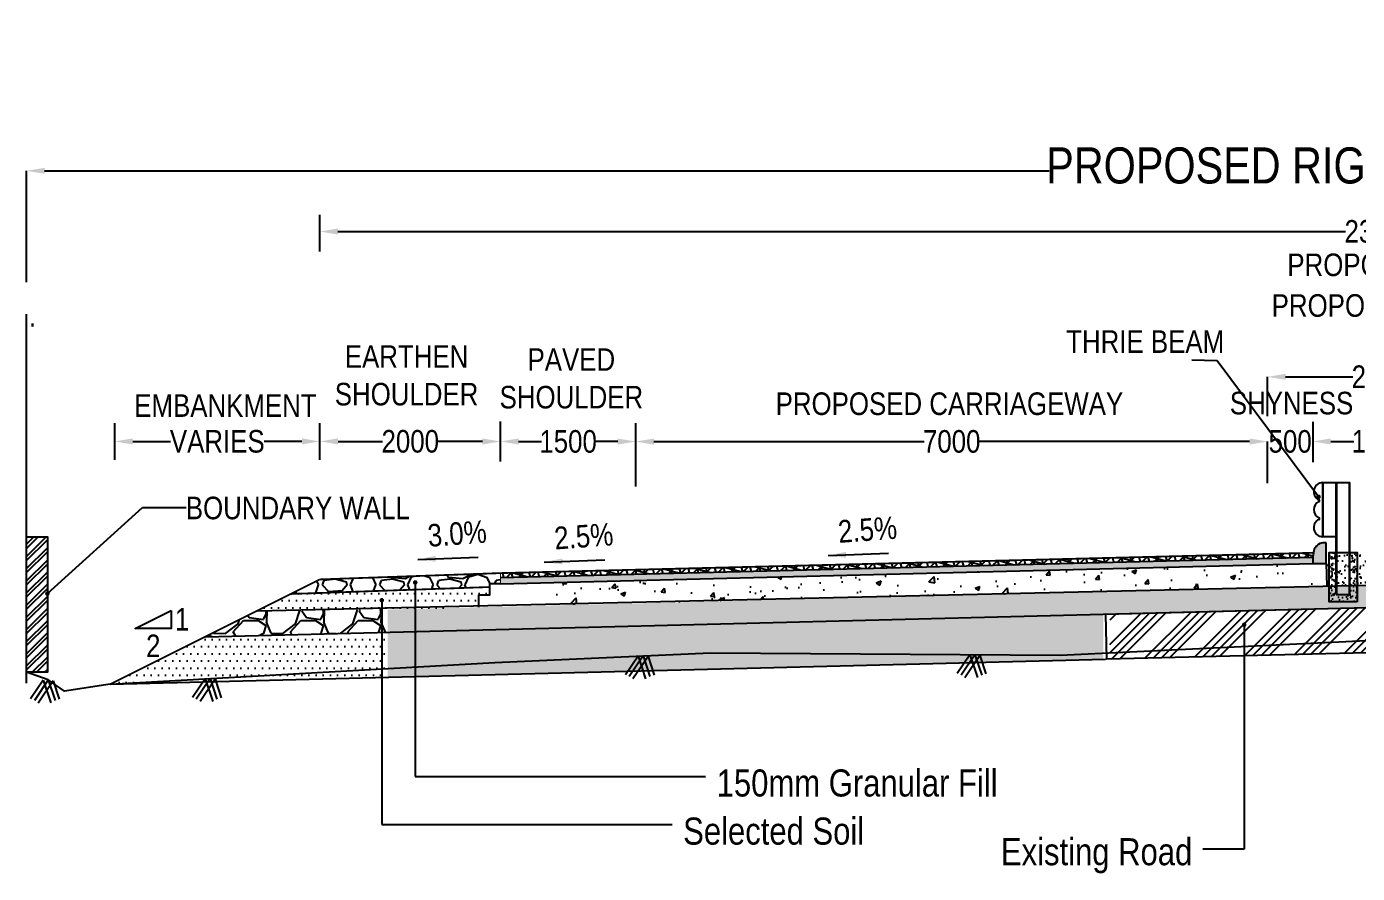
# Model space of a CAD drawing. Header units: millimetres. Extents: x 207528 to 778454, y -364692 to 101323.
# Drawn here: x 509242 to 523987, y 64753 to 74138 of the extents above; entities that cross this region are included whole.
import ezdxf

# ---------------------------------------------------------------- set-up
doc = ezdxf.new("R2010")
doc.units = ezdxf.units.MM
for name, color, linetype in [('Dim', 253, 'Continuous'), ('Dimension', 253, 'Continuous'), ('hatch', 253, 'Continuous'), ('Proposed ROW', 241, 'MNEW')]:
    doc.layers.add(name, color=color, linetype=linetype)
doc.styles.add('Arin', font='ARIALN.TTF')
doc.styles.add('DIM', font='ARIALN.TTF', dxfattribs={"height": 250})
doc.styles.get("Standard").update_dxf_attribs({"font": 'arial.ttf'})
doc.styles.add('STRIP PLAN STYLE', font='ARIALN.TTF')
doc.linetypes.add('MNEW', pattern='A,26.152623,-1.048632,["PROW",Standard,S=1.75,R=0,X=0,Y=-0.975095],-7.693777,26.152623', length=61.047655)
doc.dimstyles.new('DIM', dxfattribs={"dimtxt": 250, "dimasz": 200, "dimexe": 0.18, "dimexo": 0.0625, "dimgap": 0.09, "dimtad": 0, "dimtih": 1, "dimtoh": 1, "dimdec": 0, "dimzin": 0, "dimdsep": 46, "dimtxsty": 'DIM', "dimcen": 0.09, "dimclrd": 256, "dimclrt": 7, "dimadec": 0, "dimazin": 0, "dimtfac": 1, "dimtdec": 0, "dimtofl": 0, "dimtmove": 0, "dimatfit": 3, "dimfxl": 1, "dimtolj": 1, "dimtzin": 0, "dimarcsym": 0})
doc.dimstyles.new('new', dxfattribs={"dimtxt": 150, "dimasz": 150, "dimexe": 100, "dimexo": 0.1, "dimgap": 0.09, "dimtad": 0, "dimtih": 1, "dimtoh": 1, "dimdec": 0, "dimzin": 0, "dimdsep": 46, "dimtxsty": 'DIM', "dimcen": 0.09, "dimclrd": 256, "dimclrt": 252, "dimadec": 0, "dimazin": 0, "dimtfac": 1, "dimtdec": 0, "dimtofl": 0, "dimtmove": 0, "dimatfit": 3, "dimfxl": 1, "dimtolj": 1, "dimtzin": 0, "dimlwd": -1, "dimarcsym": 0})

# ---------------------------------------------------------------- blocks, each defined once
blk = doc.blocks.new('*D437')
at = {"layer": 'Defpoints', "color": 0, "transparency": 16777216}
for p in [(525492, 70256), (522992, 69821), (525492, 69821)]:
    blk.add_point(p, dxfattribs=at)
at = {"layer": 'Dim', "color": 0, "lineweight": -2, "transparency": 16777216}
for p, q in [((522992, 69821), (522992, 70257)), ((525492, 69821), (525492, 70257))]:
    blk.add_line(p, q, dxfattribs=at)
at = {"layer": 'Dim', "lineweight": -2, "transparency": 16777216}
for p, q in [((523192, 70256), (523935, 70256)), ((525292, 70256), (524550, 70256))]:
    blk.add_line(p, q, dxfattribs=at)
at = {"layer": 'Dim', "transparency": 16777216}
for points in [[(523192, 70290), (523192, 70223), (522992, 70256)], [(525292, 70290), (525292, 70223), (525492, 70256)]]:
    blk.add_solid(points, dxfattribs=at)
at = {"layer": 'Dim', "color": 7, "transparency": 16777216, "insert": (524242, 70256), "char_height": 250, "attachment_point": 5, "style": 'DIM'}
blk.add_mtext('\\A1;2500', dxfattribs=at)
blk = doc.blocks.new('*D438')
at = {"layer": 'Defpoints', "color": 0, "transparency": 16777216}
for p in [(539242, 72539), (509242, 71304), (539242, 71304)]:
    blk.add_point(p, dxfattribs=at)
at = {"layer": 'Dim', "color": 0, "lineweight": -2, "transparency": 16777216}
for p, q in [((509242, 71304), (509242, 72540)), ((539242, 71304), (539242, 72540))]:
    blk.add_line(p, q, dxfattribs=at)
at = {"layer": 'Dim', "lineweight": -2, "transparency": 16777216}
for p, q in [((509442, 72539), (520570, 72539)), ((539042, 72539), (527916, 72539))]:
    blk.add_line(p, q, dxfattribs=at)
at = {"layer": 'Dim', "transparency": 16777216}
for points in [[(509442, 72573), (509442, 72506), (509242, 72539)], [(539042, 72573), (539042, 72506), (539242, 72539)]]:
    blk.add_solid(points, dxfattribs=at)
at = {"layer": 'Dim', "color": 7, "transparency": 16777216, "insert": (524243, 72539), "char_height": 400, "attachment_point": 5, "style": 'STRIP PLAN STYLE'}
blk.add_mtext('\\A1;PROPOSED RIGHT OF WAY (30m)', dxfattribs=at)
blk = doc.blocks.new('*D416')
at = {"layer": 'Defpoints', "color": 0, "transparency": 16777216}
for p in [(535992, 71867), (512492, 68480), (535992, 68480)]:
    blk.add_point(p, dxfattribs=at)
at = {"layer": 'Dim', "color": 0, "lineweight": -2, "transparency": 16777216}
for p, q in [((512492, 71865), (512492, 71867)), ((535992, 71865), (535992, 71867))]:
    blk.add_line(p, q, dxfattribs=at)
at = {"layer": 'Dim', "lineweight": -2, "transparency": 16777216}
for p, q in [((512692, 71867), (523855, 71867)), ((535792, 71867), (524630, 71867))]:
    blk.add_line(p, q, dxfattribs=at)
at = {"layer": 'Dim', "transparency": 16777216}
for points in [[(512692, 71900), (512692, 71833), (512492, 71867)], [(535792, 71900), (535792, 71833), (535992, 71867)]]:
    blk.add_solid(points, dxfattribs=at)
at = {"layer": 'Dim', "color": 7, "transparency": 16777216, "insert": (524242, 71867), "char_height": 250, "attachment_point": 5, "style": 'DIM'}
blk.add_mtext('\\A1;23500', dxfattribs=at)
blk = doc.blocks.new('*D417')
at = {"layer": 'Defpoints', "color": 0, "transparency": 16777216}
for p in [(522992, 69539), (522992, 69353), (523492, 69353)]:
    blk.add_point(p, dxfattribs=at)
at = {"layer": 'Dim', "lineweight": -2, "transparency": 16777216}
for p, q in [((522792, 69539), (522592, 69539)), ((523692, 69539), (523892, 69539))]:
    blk.add_line(p, q, dxfattribs=at)
at = {"layer": 'Dim', "color": 0, "lineweight": -2, "transparency": 16777216}
for p, q in [((522992, 69538), (522992, 69539)), ((523492, 69538), (523492, 69539))]:
    blk.add_line(p, q, dxfattribs=at)
at = {"layer": 'Dim', "transparency": 16777216}
for points in [[(522792, 69573), (522792, 69506), (522992, 69539)], [(523692, 69573), (523692, 69506), (523492, 69539)]]:
    blk.add_solid(points, dxfattribs=at)
at = {"layer": 'Dim', "color": 7, "transparency": 16777216, "insert": (523242, 69539), "char_height": 250, "attachment_point": 5, "style": 'DIM'}
blk.add_mtext('\\A1;500', dxfattribs=at)
blk = doc.blocks.new('*D418')
at = {"layer": 'Defpoints', "color": 0, "transparency": 16777216}
for p in [(523492, 69540), (523492, 69353), (524992, 69353)]:
    blk.add_point(p, dxfattribs=at)
at = {"layer": 'Dim', "color": 0, "lineweight": -2, "transparency": 16777216}
for p, q in [((523492, 69539), (523492, 69540)), ((524992, 69538), (524992, 69539))]:
    blk.add_line(p, q, dxfattribs=at)
at = {"layer": 'Dim', "lineweight": -2, "transparency": 16777216}
for p, q in [((523692, 69540), (523946, 69540)), ((524792, 69539), (524539, 69540))]:
    blk.add_line(p, q, dxfattribs=at)
at = {"layer": 'Dim', "transparency": 16777216}
for points in [[(523692, 69573), (523692, 69507), (523492, 69540)], [(524792, 69573), (524792, 69506), (524992, 69539)]]:
    blk.add_solid(points, dxfattribs=at)
at = {"layer": 'Dim', "color": 7, "transparency": 16777216, "insert": (524242, 69540), "char_height": 250, "attachment_point": 5, "style": 'DIM'}
blk.add_mtext('\\A1;1500', dxfattribs=at)
blk = doc.blocks.new('*D419')
at = {"layer": 'Defpoints', "color": 0, "transparency": 16777216}
for p in [(514493, 69540), (514493, 69540), (515992, 69539)]:
    blk.add_point(p, dxfattribs=at)
at = {"layer": 'Dim', "color": 0, "lineweight": -2, "transparency": 16777216}
for p, q in [((514493, 69540), (514493, 69539)), ((515992, 69539), (515992, 69539))]:
    blk.add_line(p, q, dxfattribs=at)
at = {"layer": 'Dim', "lineweight": -2, "transparency": 16777216}
for p, q in [((514693, 69540), (514946, 69539)), ((515792, 69539), (515539, 69539))]:
    blk.add_line(p, q, dxfattribs=at)
at = {"layer": 'Dim', "transparency": 16777216}
for points in [[(514693, 69573), (514693, 69506), (514493, 69540)], [(515792, 69572), (515792, 69506), (515992, 69539)]]:
    blk.add_solid(points, dxfattribs=at)
at = {"layer": 'Dim', "color": 7, "transparency": 16777216, "insert": (515242, 69539), "char_height": 250, "attachment_point": 5, "style": 'DIM'}
blk.add_mtext('\\A1;1500', dxfattribs=at)
blk = doc.blocks.new('*D420')
at = {"layer": 'Defpoints', "color": 0, "transparency": 16777216}
for p in [(512493, 69541), (512493, 69541), (514493, 69540)]:
    blk.add_point(p, dxfattribs=at)
at = {"layer": 'Dim', "color": 0, "lineweight": -2, "transparency": 16777216}
for p, q in [((512493, 69541), (512493, 69540)), ((514493, 69540), (514493, 69540))]:
    blk.add_line(p, q, dxfattribs=at)
at = {"layer": 'Dim', "lineweight": -2, "transparency": 16777216}
for p, q in [((512693, 69541), (513185, 69540)), ((514293, 69540), (513800, 69540))]:
    blk.add_line(p, q, dxfattribs=at)
at = {"layer": 'Dim', "transparency": 16777216}
for points in [[(512693, 69574), (512693, 69507), (512493, 69541)], [(514293, 69573), (514293, 69506), (514493, 69540)]]:
    blk.add_solid(points, dxfattribs=at)
at = {"layer": 'Dim', "color": 7, "transparency": 16777216, "insert": (513493, 69540), "char_height": 250, "attachment_point": 5, "style": 'DIM'}
blk.add_mtext('\\A1;2000', dxfattribs=at)
blk = doc.blocks.new('*D421')
at = {"layer": 'Defpoints', "color": 0, "transparency": 16777216}
for p in [(515992, 69539), (515992, 69041), (522992, 69079)]:
    blk.add_point(p, dxfattribs=at)
at = {"layer": 'Dim', "color": 0, "lineweight": -2, "transparency": 16777216}
for p, q in [((515992, 69041), (515992, 69539)), ((522992, 69079), (522992, 69539))]:
    blk.add_line(p, q, dxfattribs=at)
at = {"layer": 'Dim', "lineweight": -2, "transparency": 16777216}
for p, q in [((516192, 69539), (519187, 69539)), ((522792, 69539), (519797, 69539))]:
    blk.add_line(p, q, dxfattribs=at)
at = {"layer": 'Dim', "transparency": 16777216}
for points in [[(516192, 69572), (516192, 69505), (515992, 69539)], [(522792, 69572), (522792, 69505), (522992, 69539)]]:
    blk.add_solid(points, dxfattribs=at)
at = {"layer": 'Dim', "color": 7, "transparency": 16777216, "insert": (519492, 69539), "char_height": 250, "attachment_point": 5, "style": 'DIM'}
blk.add_mtext('\\A1;7000', dxfattribs=at)
blk = doc.blocks.new('thrie pole')
at = {"true_color": 0x939598}
h = blk.add_hatch(dxfattribs=at)
h.set_pattern_fill('AR-CONC', color=252, scale=0.7)
h.paths.add_polyline_path([(1314319, 54509), (1314169, 54509), (1314169, 54977), (1314089, 54977), (1314089, 54429), (1314399, 54429), (1314399, 54977), (1314319, 54977)])
for points in [[(1314019, 55151), (1314019, 55751)], [(1314019, 55351), (1314019, 55751)], [(1314019, 55751), (1314319, 55751)], [(1314024, 55151), (1314024, 55751)], [(1314024, 55351), (1314024, 55751)], [(1314169, 54509), (1314169, 55751)], [(1314174, 54509), (1314174, 55751)], [(1314314, 54509), (1314314, 55751)], [(1314319, 54509), (1314319, 55751)], [(1314169, 55151), (1314019, 55151)], [(1314174, 54509), (1314169, 54509)], [(1314169, 54509), (1314319, 54509)]]:
    blk.add_lwpolyline(points)
blk.add_lwpolyline([(1314399, 54429), (1314089, 54429), (1314089, 54977), (1314399, 54977)], close=True)
for centre, radius, start, end in [((1314019, 55651), 100, 90, 245.38), ((1314019, 55451), 100, 114.62, 245.38), ((1313973, 55551), 10, 294.62, 65.38), ((1314019, 55251), 100, 114.62, 270), ((1313973, 55351), 10, 294.62, 65.38)]:
    blk.add_arc(centre, radius, start, end)
blk = doc.blocks.new('*D469')
at = {"layer": 'Defpoints', "color": 0, "transparency": 16777216}
for p in [(510218, 69540), (510218, 69540), (512493, 69540)]:
    blk.add_point(p, dxfattribs=at)
at = {"layer": 'Dim', "color": 0, "lineweight": -2, "transparency": 16777216}
for p, q in [((510218, 69540), (510218, 69540)), ((512493, 69540), (512493, 69540))]:
    blk.add_line(p, q, dxfattribs=at)
at = {"layer": 'Dim', "lineweight": -2, "transparency": 16777216}
for p, q in [((510418, 69540), (510838, 69540)), ((512293, 69540), (511873, 69540))]:
    blk.add_line(p, q, dxfattribs=at)
at = {"layer": 'Dim', "transparency": 16777216}
for points in [[(510418, 69574), (510418, 69507), (510218, 69540)], [(512293, 69574), (512293, 69507), (512493, 69540)]]:
    blk.add_solid(points, dxfattribs=at)
at = {"layer": 'Dim', "color": 7, "transparency": 16777216, "insert": (511355, 69540), "char_height": 250, "attachment_point": 5, "style": 'DIM'}
blk.add_mtext('\\A1;VARIES', dxfattribs=at)

msp = doc.modelspace()

# ---------------------------------------------------------------- hatches: boundary and pattern name
at = {"true_color": 0x636466}
h = msp.add_hatch(color=251, dxfattribs=at)
h.dxf.hatch_style = 1
h.paths.add_polyline_path([(523641, 68417.7), (523602.9, 68417.7, 0.2904632), (523503.1, 68329.2), (523494, 68265.8), (523494.5, 68265.8), (523494.5, 68185.8), (523640.9, 68186.9)])
h = msp.add_hatch()
h.set_pattern_fill('AR-SAND', color=45, scale=2.5)
h.set_pattern_definition([(37.5, (90142.68, 0), (-4.000078, 122.35331), [0, -96.52, 0, -107.95, 0, -103.1875]), (7.5, (90142.68, 0), (112.38082, 179.206275), [0, -52.07, 0, -86.995, 0, -33.3375]), (327.5, (90064.57, 0), (197.748093, 0.359296), [0, -31.75, 0, -114.3, 0, -149.225]), (317.5, (90064.57, 0), (190.88911, 55.73233), [0, -15.875, 0, -74.93, 0, -85.725])])
h.paths.add_polyline_path([(523641, 68302.3), (524845.9, 68302.3), (524840.3, 67938), (524242.4, 67951.9), (523646.7, 67938.1)])
h = msp.add_hatch()
h.set_pattern_fill('GOST_GLASS', color=41, scale=5)
h.set_pattern_definition([(45, (446394.05, 675.16), (42.426407, -4e-15), [25, -35]), (45, (446404.657, 675.16), (42.426407, -4e-15), [10, -50]), (45, (446394.05, 685.766), (42.426407, -4e-15), [10, -50])])
h.paths.add_polyline_path([(523494.5, 68185.8), (523494.5, 68255.8), (514491.5, 68030.7), (514492.4, 67960.7)])
at = {"layer": 'Dim'}
h = msp.add_hatch(dxfattribs=at)
h.set_pattern_fill('ANSI32', scale=10)
h.set_pattern_definition([(45, (193442.74, 11635.91), (-67.35192, 67.35192), []), (45, (193487.64, 11635.91), (-67.35192, 67.35192), [])])
h.paths.add_polyline_path([(509242.4, 66981.4), (509242.4, 68481.4), (509472.4, 68481.4), (509472.4, 66981.4)])
h = msp.add_hatch(dxfattribs=at)
h.set_pattern_fill('AR-CONC', color=256, scale=3)
h.set_pattern_definition([(50, (446394.05, 675.16), (546.554, -47.8173), [57.15, -628.65]), (355, (446394.05, 675.16), (-105.7303, 573.1705), [45.72, -502.9218]), (100.45144, (446439.6, 671.2), (440.8237, 525.3533), [48.57, -534.2707]), (46.1842, (446394.05, 827.56), (813.237, -126.127), [85.725, -942.975]), (96.6356, (446461.8, 817.05), (712.2124, 742.2784), [72.855, -801.407]), (351.18415, (446394.05, 827.6), (712.2124, 742.2784), [68.58, -754.379]), (21, (446470.25, 789.46), (454.8432, -306.7956), [57.15, -628.65]), (326, (446470.25, 789.46), (185.406, 552.564), [45.72, -502.92]), (71.45144, (446508.15, 763.9), (640.2493, 245.7683), [48.57, -534.2698]), (37.5, (446394.05, 675.16), (9.2658, 253.6651), [0, -496.824, 0, -510.54, 0, -504.825]), (7.5, (446394.05, 675.16), (200.459, 300.5417), [0, -291.084, 0, -485.394, 0, -192.405]), (327.5, (446224.12, 675.16), (406.7718, -17.18623), [0, -190.5, 0, -594.36, 0, -788.67]), (317.5, (446147.92, 675.16), (444.3875, 76.2795), [0, -247.65, 0, -394.716, 0, -560.07])])
h.paths.add_polyline_path([(523494.5, 67936.2), (523494.5, 68186), (515122.9, 67979.5), (515122.9, 67854.5), (514998, 67851.4), (515001.2, 67729.4)])
h = msp.add_hatch(dxfattribs=at)
h.set_pattern_fill('ANSI34', color=256, scale=20)
h.set_pattern_definition([(45, (448396.73, 28925.6), (-269.4077, 269.4077), []), (45, (448486.53, 28925.6), (-269.4077, 269.4077), []), (45, (448576.34, 28925.6), (-269.4077, 269.4077), []), (45, (448666.14, 28925.6), (-269.4077, 269.4077), [])])
h.paths.add_polyline_path([(524236.7, 67705.7), (522247.4, 67655.9), (521248.2, 67631), (521242.1, 67126.6), (524248.8, 67201.5)])
at = {"layer": 'hatch'}
h = msp.add_hatch(dxfattribs=at)
h.set_pattern_fill('NET3', color=256, scale=30, angle=45)
h.set_pattern_definition([(45, (446394.05, 675.16), (-67.35192, 67.35192), []), (105, (446394.05, 675.16), (-92.004435, -24.65251), []), (165, (446394.05, 675.16), (-24.65251, -92.004435), [])])
h.paths.add_polyline_path([(523494.5, 68255.8), (523494.5, 68305.8), (514492.4, 68080.8), (514492.4, 68030.7)])
h = msp.add_hatch(dxfattribs=at)
h.set_pattern_fill('DOTS', scale=50)
h.set_pattern_definition([(0, (447144.09, -8900.25), (39.6875, 79.375), [0, -79.375])])
h.paths.add_polyline_path([(512169.5, 67849.4), (514372.2, 67926.5), (514492.8, 68080.8), (514492.8, 67960.6), (514492.2, 67960.6), (514372.2, 67960.6), (514372.2, 67835.6), (514247.2, 67835.6), (514250.5, 67704.5), (511754.8, 67642.1)])
h = msp.add_hatch(dxfattribs=at)
h.set_pattern_fill('GRAVEL', color=11, scale=25)
h.set_pattern_definition([(228.012788, (186399.94, 635), (-5080.0000004, -5714.9999996), [85.4304, -8457.6209]), (184.969741, (186342.79, 571.5), (7619.999997, 635.0000362), [146.6012, -14513.5122]), (132.510447, (186196.74, 558.8), (6350.0000027, -6984.9999976), [103.3704, -10233.6807]), (267.273689, (185949.09, 400.05), (635.0000013, 12700), [133.5011, -13216.6094]), (292.833654, (185942.74, 266.7), (-3175.0000003, 7620), [130.9084, -12959.9519]), (357.273689, (185993.54, 146.05), (-12700, 635.0000013), [133.5011, -13216.6094]), (37.6942405, (186126.89, 139.7), (-8254.9999996, -6350.0000005), [176.5484, -17478.2788]), (72.255328, (186266.59, 247.65), (4445.0000012, 13969.9999996), [166.6799, -16501.3142]), (121.429566, (186317.39, 406.4), (-5080.0000007, 8254.9999996), [133.9532, -13261.3864]), (175.236358, (186247.54, 520.7), (6985, -635.000001), [152.9283, -7493.4842]), (222.397438, (186095.14, 533.4), (-7619.9999998, -6985.0000003), [197.7695, -19579.1931]), (138.814075, (186577.74, 393.7), (-4445, 3810), [67.5011, -6682.6415]), (171.469234, (186526.94, 438.15), (8255.0000002, -1269.9999986), [128.4205, -12713.6597]), (225, (186399.94, 457.2), (-9e-14, -635), [89.8023, -808.2233]), (203.19859, (186355.49, 533.4), (3175, 1270), [48.3603, -4787.6556]), (291.80141, (186311.04, 514.35), (-635, 1905), [68.3914, -3351.1882]), (30.963757, (186336.44, 450.85), (1905, 1270), [111.0799, -3591.5745]), (161.56505, (186431.69, 508), (1270, -635), [80.3218, -1927.7245]), (16.38954, (185942.74, 514.35), (6350, 1905), [112.522, -11139.7067]), (70.346176, (186050.69, 546.1), (-2540, -6985), [94.3997, -9345.5539]), (293.19859, (186431.69, 635), (-1270, 3175), [96.72, -4739.2959]), (343.61046, (186469.79, 546.1), (-6350, 1904.9999996), [112.522, -11139.7067]), (339.443955, (185942.74, 120.65), (-3175, 1270), [108.5088, -5316.9336]), (294.77514, (186044.34, 82.55), (-3175.000004, 6984.999998), [90.918, -9000.8983]), (66.80141, (186438.04, 0), (1270, 3175), [96.72, -4739.2959]), (17.354025, (186476.14, 88.9), (-8255, -2540.0000005), [106.4457, -10538.094]), (69.443955, (186126.89, 0), (-1270, -3175), [54.2544, -5371.188]), (101.309932, (186399.94, 0), (-635, 2540), [32.3787, -3205.4987]), (165.963757, (186393.59, 31.75), (1905, -635), [130.9084, -2487.2636]), (186.009006, (186266.59, 63.5), (6350, 635.0000003), [121.3167, -12010.3412]), (303.69007, (186336.44, 393.7), (-635, 1270), [91.581, -2197.9441]), (353.157227, (186387.24, 317.5), (10795, -1269.9999994), [159.8892, -15829.0023]), (60.945396, (186545.99, 298.45), (-2540, -4445), [65.3771, -6472.3481]), (90, (186577.74, 355.6), (-635, 635), [38.1, -596.9]), (120.256437, (186253.89, 82.55), (2540, -4445), [88.2167, -8733.4852]), (48.012787, (186209.44, 158.75), (5080.0000004, 5714.9999996), [170.8607, -8372.1905]), (0, (186323.74, 285.75), (635, 635), [165.1, -469.9]), (325.304846, (186488.84, 285.75), (6350.0000024, -4444.9999966), [100.4024, -9939.8292]), (254.054604, (186571.39, 228.6), (-635, -2540), [92.4573, -4530.4125]), (207.645975, (186545.99, 139.7), (-12065.0000004, -6349.9999992), [150.5363, -14903.1161]), (175.426079, (186412.64, 69.85), (-8255, 635), [159.2574, -15766.4616])])
h.paths.add_polyline_path([(514372.2, 67960.6), (514492.8, 67960.6), (514492.8, 68080.8), (514492.4, 68080.8), (512492.3, 68010.8), (512169.5, 67849.4), (514372.2, 67926.5)])
h = msp.add_hatch(dxfattribs=at)
h.set_pattern_fill('GRAVEL', color=11, scale=25)
h.set_pattern_definition([(228.01279, (448851.81, 1257.6), (-5080, -5715), [85.4304, -8457.621]), (184.96974, (448794.662, 1194.1), (7619.999997, 635.000036), [146.6012, -14513.5122]), (132.510447, (448648.61, 1181.4), (6350.000003, -6984.999998), [103.3704, -10233.6807]), (267.27369, (448400.962, 1022.65), (635.000001, 12700), [133.501, -13216.6094]), (292.833654, (448394.612, 889.3), (-3175, 7620), [130.9084, -12959.952]), (357.27369, (448445.412, 768.65), (-12700, 635.000001), [133.501, -13216.6094]), (37.69424, (448578.762, 762.3), (-8254.9999996, -6350.0000005), [176.5484, -17478.2788]), (72.255328, (448718.462, 870.25), (4445.000001, 13969.9999996), [166.68, -16501.314]), (121.429566, (448769.262, 1029), (-5080.000001, 8255), [133.9532, -13261.3864]), (175.23636, (448699.41, 1143.3), (6985, -635), [152.9283, -7493.4842]), (222.397438, (448547.012, 1156), (-7619.9999998, -6985.0000003), [197.7695, -19579.193]), (138.814075, (449029.61, 1016.3), (-4445, 3810), [67.501, -6682.6415]), (171.469234, (448978.812, 1060.75), (8255, -1269.999999), [128.4205, -12713.6597]), (225, (448851.8, 1079.8), (-9e-14, -635), [89.8023, -808.2233]), (203.19859, (448807.36, 1156), (3175, 1270), [48.3603, -4787.6556]), (291.80141, (448762.91, 1136.95), (-635, 1905), [68.3914, -3351.1882]), (30.96376, (448788.31, 1073.45), (1905, 1270), [111.08, -3591.5745]), (161.56505, (448883.56, 1130.6), (1270, -635), [80.3218, -1927.7245]), (16.38954, (448394.612, 1136.95), (6350, 1905), [112.522, -11139.7067]), (70.346176, (448502.56, 1168.7), (-2540, -6985), [94.3997, -9345.554]), (293.19859, (448883.56, 1257.6), (-1270, 3175), [96.72, -4739.296]), (343.61046, (448921.662, 1168.7), (-6350, 1905), [112.522, -11139.7067]), (339.443955, (448394.61, 743.25), (-3175, 1270), [108.5088, -5316.9336]), (294.77514, (448496.21, 705.15), (-3175.000004, 6984.999998), [90.918, -9000.8983]), (66.80141, (448889.91, 622.6), (1270, 3175), [96.72, -4739.296]), (17.354025, (448928.01, 711.5), (-8255, -2540), [106.4457, -10538.094]), (69.443955, (448578.76, 622.6), (-1270, -3175), [54.2544, -5371.188]), (101.30993, (448851.81, 622.6), (-635, 2540), [32.3787, -3205.4987]), (165.96376, (448845.46, 654.35), (1905, -635), [130.9084, -2487.2636]), (186.009006, (448718.462, 686.1), (6350, 635), [121.3167, -12010.3412]), (303.69007, (448788.31, 1016.3), (-635, 1270), [91.581, -2197.944]), (353.157227, (448839.112, 940.1), (10795, -1269.9999994), [159.8892, -15829.0023]), (60.945396, (448997.86, 921.05), (-2540, -4445), [65.377, -6472.348]), (90, (449029.6, 978.2), (-635, 635), [38.1, -596.9]), (120.256437, (448705.76, 705.15), (2540, -4445), [88.2167, -8733.4852]), (48.01279, (448661.31, 781.35), (5080, 5715), [170.8607, -8372.1905]), (0, (448775.6, 908.35), (635, 635), [165.1, -469.9]), (325.304846, (448940.71, 908.35), (6350.000002, -4444.999997), [100.4024, -9939.829]), (254.0546, (449023.26, 851.2), (-635, -2540), [92.4573, -4530.4125]), (207.645975, (448997.862, 762.3), (-12065.0000004, -6349.999999), [150.5363, -14903.116]), (175.42608, (448864.512, 692.45), (-8255, 635), [159.2574, -15766.4616])])
h.paths.add_polyline_path([(524242.4, 67701.8), (524242.4, 67886.1), (520694.5, 67716.3), (516818.5, 67742.8), (514429.2, 67636.7), (513242.3, 67619.4), (513242.3, 67426.8)])
h.paths.add_polyline_path([(524242.4, 67886.1), (524242.4, 67951.9), (513242.3, 67676.9), (513242.3, 67619.4), (514429.2, 67636.7), (516818.5, 67742.8), (520694.5, 67716.3)])
h = msp.add_hatch(dxfattribs=at)
h.set_pattern_fill('GRAVEL', color=11, scale=25)
h.set_pattern_definition([(228.01279, (448851.19, -8298.943), (-5080, -5715), [85.4304, -8457.621]), (184.96974, (448794.04, -8362.443), (7619.999997, 635.000036), [146.6012, -14513.5122]), (132.510447, (448647.99, -8375.143), (6350.000003, -6984.999998), [103.3704, -10233.6807]), (267.27369, (448400.34, -8533.893), (635.000001, 12700), [133.501, -13216.6094]), (292.833654, (448393.99, -8667.243), (-3175, 7620), [130.9084, -12959.952]), (357.27369, (448444.79, -8787.893), (-12700, 635.000001), [133.501, -13216.6094]), (37.69424, (448578.14, -8794.243), (-8254.9999996, -6350.0000005), [176.5484, -17478.2788]), (72.255328, (448717.84, -8686.293), (4445.000001, 13969.9999996), [166.68, -16501.314]), (121.429566, (448768.64, -8527.543), (-5080.000001, 8255), [133.9532, -13261.3864]), (175.23636, (448698.79, -8413.243), (6985, -635), [152.9283, -7493.4842]), (222.397438, (448546.39, -8400.543), (-7619.9999998, -6985.0000003), [197.7695, -19579.193]), (138.814075, (449028.99, -8540.243), (-4445, 3810), [67.501, -6682.6415]), (171.469234, (448978.19, -8495.793), (8255, -1269.999999), [128.4205, -12713.6597]), (225, (448851.2, -8476.74), (-9e-14, -635), [89.8023, -808.2233]), (203.19859, (448806.74, -8400.54), (3175, 1270), [48.3603, -4787.6556]), (291.80141, (448762.29, -8419.59), (-635, 1905), [68.3914, -3351.1882]), (30.96376, (448787.69, -8483.09), (1905, 1270), [111.08, -3591.5745]), (161.56505, (448882.94, -8425.94), (1270, -635), [80.3218, -1927.7245]), (16.38954, (448393.99, -8419.593), (6350, 1905), [112.522, -11139.7067]), (70.346176, (448501.94, -8387.843), (-2540, -6985), [94.3997, -9345.554]), (293.19859, (448882.94, -8298.94), (-1270, 3175), [96.72, -4739.296]), (343.61046, (448921.04, -8387.843), (-6350, 1905), [112.522, -11139.7067]), (339.443955, (448393.99, -8813.29), (-3175, 1270), [108.5088, -5316.9336]), (294.77514, (448495.59, -8851.393), (-3175.000004, 6984.999998), [90.918, -9000.8983]), (66.80141, (448889.29, -8933.94), (1270, 3175), [96.72, -4739.296]), (17.354025, (448927.39, -8845.043), (-8255, -2540), [106.4457, -10538.094]), (69.443955, (448578.14, -8933.94), (-1270, -3175), [54.2544, -5371.188]), (101.30993, (448851.19, -8933.94), (-635, 2540), [32.3787, -3205.4987]), (165.96376, (448844.84, -8902.2), (1905, -635), [130.9084, -2487.2636]), (186.009006, (448717.84, -8870.443), (6350, 635), [121.3167, -12010.3412]), (303.69007, (448787.69, -8540.24), (-635, 1270), [91.581, -2197.944]), (353.157227, (448838.49, -8616.443), (10795, -1269.9999994), [159.8892, -15829.0023]), (60.945396, (448997.24, -8635.49), (-2540, -4445), [65.377, -6472.348]), (90, (449029, -8578.34), (-635, 635), [38.1, -596.9]), (120.256437, (448705.14, -8851.393), (2540, -4445), [88.2167, -8733.4852]), (48.01279, (448660.69, -8775.193), (5080, 5715), [170.8607, -8372.1905]), (0, (448775, -8648.2), (635, 635), [165.1, -469.9]), (325.304846, (448940.09, -8648.193), (6350.000002, -4444.999997), [100.4024, -9939.829]), (254.0546, (449022.64, -8705.34), (-635, -2540), [92.4573, -4530.4125]), (207.645975, (448997.24, -8794.243), (-12065.0000004, -6349.999999), [150.5363, -14903.116]), (175.42608, (448863.89, -8864.093), (-8255, 635), [159.2574, -15766.4616])])
h.paths.add_polyline_path([(511798.7, 67664), (513241.7, 67676.8), (513241.7, 67426.8), (511223.1, 67376.3)])
h = msp.add_hatch(dxfattribs=at)
h.set_pattern_fill('DOTS', color=25, scale=50)
h.set_pattern_definition([(0, (448394.61, 622.6), (39.6875, 79.375), [0, -79.375])])
h.paths.add_polyline_path([(521172.9, 67625), (513242.3, 67426.8), (513242.3, 66926.6), (521172.9, 67124.9)])
h = msp.add_hatch(dxfattribs=at)
h.set_pattern_fill('DOTS', color=25, scale=50)
h.set_pattern_definition([(0, (448393.99, -8933.94), (39.6875, 79.375), [0, -79.375])])
h.paths.add_polyline_path([(511223.1, 67376.3), (513241.7, 67426.8), (513241.7, 66926.6), (510169.9, 66849.8)])

# ---------------------------------------------------------------- linework, layer by layer
msp.add_lwpolyline([(523641, 68417.7), (523602.9, 68417.7, 0.2904632), (523503.1, 68329.2), (523493.9, 68264.9), (523494.5, 68185.8), (523640.9, 68186.9)], format="xyb", close=True)
for points, const_width in [([(514492.4, 68080.8), (523494.5, 68305.8)], 20), ([(515243, 68099.6), (523494.5, 68305.9)], 20), ([(512492.3, 68010.8), (510169.9, 66849.8)], 20), ([(514492.4, 68080.8), (512492.3, 68010.8)], 20), ([(514492.8, 68080.7), (514492.8, 67960.6)], 10), ([(514372.2, 67926.5), (512169.5, 67849.4)], 20)]:
    msp.add_lwpolyline(points, dxfattribs=dict(const_width=const_width))
for points in [[(514492.4, 68030.7), (523494.5, 68255.8)], [(514492.4, 67960.7), (523494.5, 68185.8)], [(523640.9, 68186.9), (523646.7, 67938.1)], [(511798.7, 67664), (524242.4, 67951.9)], [(514372.2, 67960.6), (514372.2, 67835.6), (514247.2, 67835.6), (514250.5, 67704.5)], [(514492.2, 67960.6), (514372.2, 67960.6)], [(511223.1, 67376.3), (524242.4, 67701.8)], [(524242.4, 67201.4), (521211.2, 67125.5), (521198.7, 67625.3), (524242.4, 67701.8)], [(510169.9, 66849.8), (521197.5, 67125.5)]]:
    msp.add_lwpolyline(points)
at = {"layer": 'Dim'}
for points in [[(512491.8, 71646.1), (512491.8, 72051.3)], [(510218.6, 69338.1), (510218.6, 69743.3)], [(512492.1, 69337.9), (512492.1, 69743.1)], [(514492.6, 69319.4), (514492.6, 69759.4)], [(515991.8, 69336.4), (515991.8, 69741.6)], [(523494.5, 69756), (523494.5, 69312)], [(516017, 67161.5), (515877.3, 66953.9)], [(516071.9, 67163.2), (515918.5, 66935.3)], [(516127.1, 67155.7), (515960, 66907.4)], [(516017, 67161.5), (516100.5, 66910.2)], [(516071.9, 67163.2), (516147.6, 66935.3)], [(516127.1, 67155.7), (516195.1, 66951.1)], [(519693.5, 67174.6), (519553.8, 66967)], [(519748.4, 67176.3), (519595, 66948.4)], [(519803.6, 67168.8), (519636.5, 66920.5)], [(519693.5, 67174.6), (519777, 66923.3)], [(519748.4, 67176.3), (519824.1, 66948.4)], [(519803.6, 67168.8), (519871.6, 66964.2)], [(510169.9, 66849.8), (509660.8, 66771.7), (509481.4, 66896.3), (509242.4, 66981.4)], [(509426.5, 66894.5), (509286.8, 66686.9)], [(509481.4, 66896.3), (509328, 66668.3)], [(509536.6, 66888.7), (509369.4, 66640.4)], [(509426.5, 66894.5), (509509.9, 66643.2)], [(509481.4, 66896.3), (509557.1, 66668.3)], [(509536.6, 66888.7), (509604.5, 66684.1)], [(511220.8, 66910.5), (511081.1, 66702.9)], [(511275.7, 66912.3), (511122.3, 66684.3)], [(511330.9, 66904.7), (511163.8, 66656.4)], [(511220.8, 66910.5), (511304.3, 66659.2)], [(511275.7, 66912.3), (511351.4, 66684.3)], [(511330.9, 66904.7), (511398.9, 66700.1)]]:
    msp.add_lwpolyline(points, dxfattribs=at)
at = {"layer": 'Dim', "color": 7}
msp.add_lwpolyline([(509242.4, 66981.4), (509242.4, 68481.4), (509472.4, 68481.4), (509472.4, 66981.4)], close=True, dxfattribs=at)
at = {"layer": 'Dim'}
msp.add_lwpolyline([(510844.2, 67666.8), (510844.2, 67466.8), (510444.2, 67466.8)], close=True, dxfattribs=at)
at = {"layer": 'Dimension', "linetype": 'Continuous', "ltscale": 10, "flags": 128}
msp.add_lwpolyline([(510169.9, 66849.8), (514429.2, 67090.3), (516818.5, 67196.4), (520694.5, 67169.9), (524242.4, 67339.8)], dxfattribs=at)
at = {"layer": 'Proposed ROW', "lineweight": -3, "ltscale": 3, "flags": 128}
msp.add_lwpolyline([(509242.4, 66861.8), (509242.4, 70949)], dxfattribs=at)

# ---------------------------------------------------------------- block references
msp.add_blockref('thrie pole', (-790416.3, 13333.1))

# ---------------------------------------------------------------- texts
at = {"color": 252, "ltscale": 0.1, "insert": (509347.2, 70811.8), "char_height": 246.2, "attachment_point": 9, "style": 'Arin'}
msp.add_mtext('.', dxfattribs=at)
at = {"layer": 'Dim', "char_height": 250, "attachment_point": 5, "style": 'DIM'}
for s, insert in [('PROPOSED C', (524165.5, 71496.2)), ('PROPOSED  MEDIAN', (524485.1, 71045.2)), ('EARTHEN \\PSHOULDER', (513452, 70271.3)), ('PAVED \\PSHOULDER', (515278, 70237.6)), ('PROPOSED CARRIAGEWAY', (519466.5, 69956.5)), ('SHYNESS', (523257.4, 69963.7)), ('1', (510964.8, 67569.6)), ('2', (510645.6, 67274.9))]:
    msp.add_mtext_dynamic_manual_height_columns(s, width=5325.312, gutter_width=1250, heights=[0], dxfattribs=dict(at, insert=insert))
at = {"layer": 'Dim', "char_height": 250, "width": 5325.312, "attachment_point": 5, "style": 'DIM'}
for s, insert in [('THRIE BEAM', (521635.6, 70647)), ('\\A1;EMBANKMENT', (511445.4, 69937.5))]:
    msp.add_mtext(s, dxfattribs=dict(at, insert=insert))
at = {"layer": 'Dim', "color": 7, "insert": (512247.2, 68800.9), "char_height": 250, "attachment_point": 5, "style": 'DIM'}
msp.add_mtext_dynamic_manual_height_columns('BOUNDARY WALL', width=5325.312, gutter_width=1250, heights=[0], dxfattribs=at)
at = {"layer": 'Dim', "char_height": 250, "attachment_point": 5, "rotation": 4.21364, "style": 'DIM'}
for s, insert in [('3.0%', (514012.3, 68518.2)), ('2.5%', (515415.1, 68488.9)), ('2.5%', (518558.9, 68561.9))]:
    msp.add_mtext_dynamic_manual_height_columns(s, width=5325.312, gutter_width=1250, heights=[0], dxfattribs=dict(at, insert=insert))
at = {"layer": 'Dimension', "color": 7, "char_height": 300, "style": 'DIM'}
for s, insert, attachment_point in [('\\A1;150mm Granular Fill', (516888, 65752.7), 4), ('\\A1;Selected Soil', (516516.6, 65219.4), 4), ('\\A1;Existing Road ', (522157.4, 64947.9), 6)]:
    msp.add_mtext(s, dxfattribs=dict(at, insert=insert, attachment_point=attachment_point))

# ---------------------------------------------------------------- dimensions: what is measured, and where the dimension line sits
at = {"layer": 'Dim'}
dim = msp.add_linear_dim(base=(539242.4, 72539.4), p1=(509242.4, 71303.5), p2=(539242.4, 71303.5), text='PROPOSED RIGHT OF WAY (30m)', dimstyle='DIM', override={"dimtxt": 400, "dimtxsty": 'STRIP PLAN STYLE'}, dxfattribs=at)
dim.commit()
dim.dimension.update_dxf_attribs({"geometry": '*D438', "text_midpoint": (524242.9, 72539.4), "dimtype": 160})
dim = msp.add_linear_dim(base=(535992.4, 71866.6), p1=(512492.3, 68480.2), p2=(535992.4, 68480.2), dimstyle='DIM', override={"dimfxl": 1.25, "dimfxlon": 1}, dxfattribs=at)
dim.commit()
dim.dimension.update_dxf_attribs({"geometry": '*D416', "text_midpoint": (524242.4, 71866.6)})
dim = msp.add_linear_dim(base=(525492.4, 70256.4), p1=(522992.4, 69821), p2=(525492.4, 69821), angle=0, dimstyle='DIM', dxfattribs=at)
dim.commit()
dim.dimension.update_dxf_attribs({"geometry": '*D437', "text_midpoint": (524242.4, 70256.4), "dimtype": 161})
dim = msp.add_aligned_dim(p1=(512492.6, 69540.2), p2=(510218.1, 69540.2), distance=0, text='VARIES', dimstyle='DIM', dxfattribs=at)
dim.commit()
dim.dimension.update_dxf_attribs({"geometry": '*D469', "text_midpoint": (511355.4, 69540.2)})
for p1, p2, picture, middle in [((514492.6, 69539.7), (512492.6, 69540.6), '*D420', (513492.6, 69540.2)), ((515992.4, 69538.9), (514492.6, 69539.6), '*D419', (515242.5, 69539.3))]:
    dim = msp.add_aligned_dim(p1=p1, p2=p2, distance=0, dimstyle='DIM', dxfattribs=at)
    dim.commit()
    dim.dimension.update_dxf_attribs({"geometry": picture, "text_midpoint": middle})
dim = msp.add_linear_dim(base=(515992.4, 69538.8), p1=(522992.4, 69079.4), p2=(515992.4, 69041.3), angle=0, dimstyle='DIM', dxfattribs=at)
dim.commit()
dim.dimension.update_dxf_attribs({"geometry": '*D421', "text_midpoint": (519492.4, 69538.8)})
for p1, p2, picture, middle in [((523492.4, 69352.6), (522992.4, 69352.6), '*D417', (523242.4, 69539.3)), ((524992.4, 69352.6), (523492.4, 69353.3), '*D418', (524242.4, 69539.7))]:
    dim = msp.add_aligned_dim(p1=p1, p2=p2, distance=-186.7, dimstyle='DIM', override={"dimfxl": 1.25, "dimfxlon": 1}, dxfattribs=at)
    dim.commit()
    dim.dimension.update_dxf_attribs({"geometry": picture, "text_midpoint": middle})

# ---------------------------------------------------------------- leaders
for points in [[(513575.1, 68232), (514244.6, 68258.2)], [(518121.7, 68275.7), (518791.2, 68301.8)], [(514977.9, 68202.8), (515647.4, 68228.9)]]:
    msp.add_leader(points, dimstyle='DIM', dxfattribs=at)
at = {"layer": 'Dimension'}
for points, override in [([(523556.2, 68926.2), (522434.7, 70434), (522151.7, 70440.1)], {"dimasz": 50, "dimldrblk": 'Dot'}), ([(509472.4, 67853.5), (510527.6, 68807.2), (511009.2, 68807.2)], {"dimasz": 50, "dimclrd": 256, "dimldrblk": 'Dot'}), ([(513548.5, 67977.2), (513548.5, 65827.7), (516765.5, 65827.7)], {"dimasz": 50, "dimclrd": 256, "dimldrblk": 'Dot'}), ([(513177, 67780), (513177, 65294.4), (516394.1, 65294.4)], {"dimasz": 50, "dimclrd": 256, "dimldrblk": 'Dot'}), ([(522732.2, 67508.5), (522732.2, 65022.9), (522274.8, 65022.9)], {"dimasz": 50, "dimclrd": 256, "dimldrblk": 'Dot'})]:
    msp.add_leader(points, dimstyle='new', override=override, dxfattribs=at)

doc.saveas('drawing.dxf')
